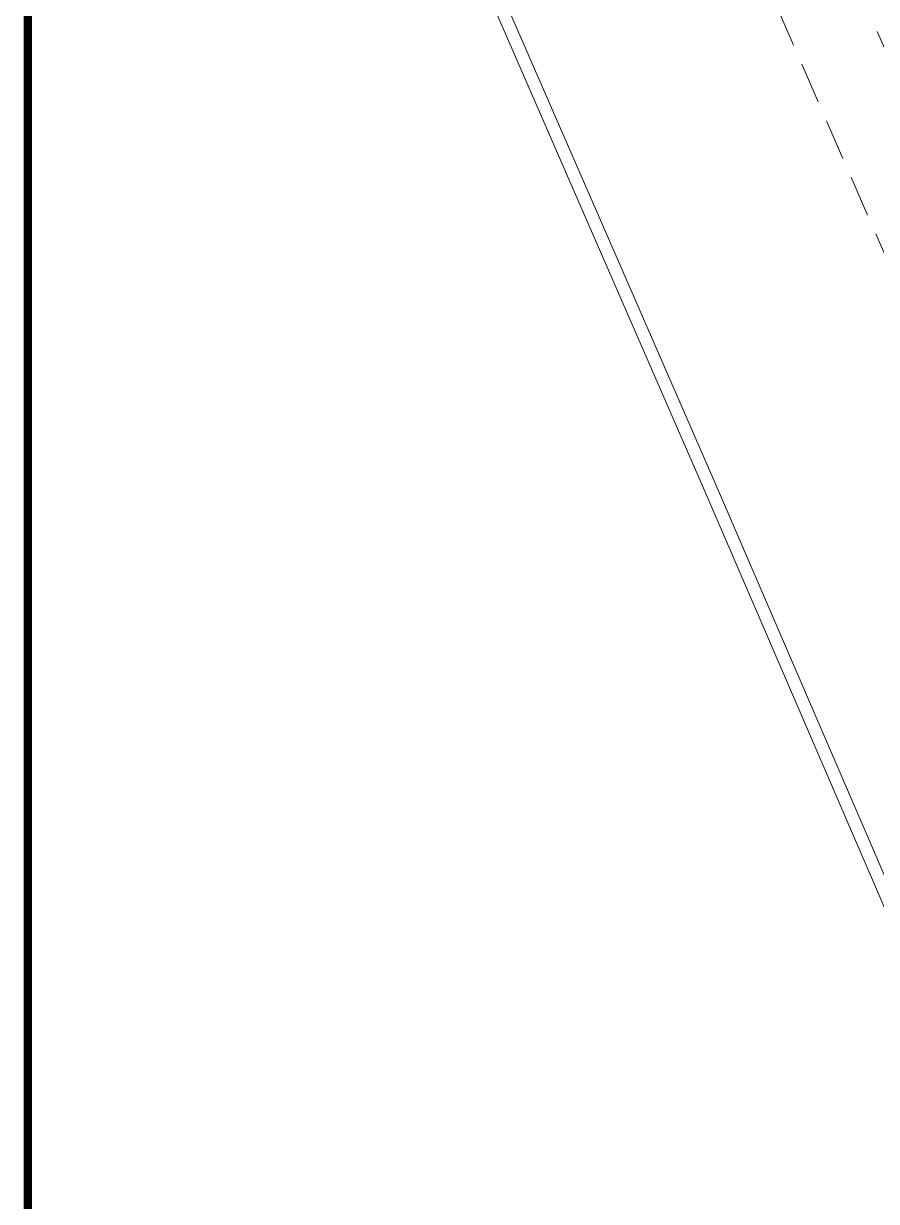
# Model space of a CAD drawing. Header units: inches. Extents: x 27644242 to 29005101, y -955243 to 216979.
# Drawn here: x 28689497 to 28705045, y -449433 to -427969 of the extents above; entities that cross this region are included whole.
import ezdxf

# ---------------------------------------------------------------- set-up
doc = ezdxf.new("R2010")
doc.units = ezdxf.units.IN
doc.header["$MEASUREMENT"] = 0
doc.linetypes.add('01-Xref Col Podium Lvl-1$0$HIDDEN', pattern=[0.375, 0.25, -0.125])
doc.layers.get('Defpoints').update_dxf_attribs({"color": 8})
doc.layers.add('RVA Site Boundary', color=17, linetype='Continuous', lineweight=15)

msp = doc.modelspace()

# ---------------------------------------------------------------- linework, layer by layer
at = {"layer": 'Defpoints', "linetype": 'Continuous', "const_width": 154.4}
msp.add_lwpolyline([(28798160.5, -402914.8), (28798160.5, -477164.8), (28689573.8, -477164.8), (28689573.8, -402914.8)], close=True, dxfattribs=at)
at = {"layer": 'Defpoints', "color": 6, "ltscale": 500}
msp.add_lwpolyline([(28689580.5, -453486.8), (28798167.2, -453486.8), (28798167.2, -405191.6), (28689580.5, -405191.6)], close=True, dxfattribs=at)
at = {"layer": 'RVA Site Boundary', "ltscale": 500}
msp.add_lwpolyline([(28742304.8, -440733.9), (28734332.8, -441459.6), (28734049.9, -441519.6), (28733451.4, -441661.5), (28714532.9, -446638.7), (28712893.1, -447104.3), (28712617.9, -447181.8), (28711492, -447443.8), (28711137.2, -447525.4), (28707523.8, -448541), (28707182.4, -448688.8), (28706827.5, -447866.8), (28701891.2, -436434.3), (28694440.8, -419339.3), (28690189.5, -409729.5), (28698006.8, -409626.9), (28714624.7, -409462.2), (28721195.2, -409521.4), (28728662, -409499.3), (28742984.3, -409504.6)], dxfattribs=at)
msp.add_lwpolyline([(28742304.8, -440733.9), (28734332.8, -441459.6), (28734049.9, -441519.6), (28733451.4, -441661.5), (28714532.9, -446638.7), (28712893.1, -447104.3), (28712617.9, -447181.8), (28711492, -447443.8), (28711137.2, -447525.4), (28707523.8, -448541), (28707182.4, -448688.8), (28706827.5, -447866.8), (28701891.2, -436434.3), (28694440.8, -419339.3), (28690189.5, -409729.5), (28698006.8, -409626.9), (28714624.7, -409462.2), (28721195.2, -409521.4), (28728662, -409499.3), (28742984.3, -409504.6)], dxfattribs=at)
at = {"layer": 'RVA Site Boundary', "color": 5, "ltscale": 500}
for points in [[(28742304.8, -440733.9), (28734332.8, -441459.6), (28734049.9, -441519.6), (28733451.4, -441661.5), (28714532.9, -446638.7), (28712893.1, -447104.3), (28712617.9, -447181.8), (28711492, -447443.8), (28711137.2, -447525.4), (28707523.8, -448541), (28707182.4, -448688.8), (28706827.5, -447866.8), (28701891.2, -436434.3), (28694440.8, -419339.3), (28690189.5, -409729.5), (28698006.8, -409626.9), (28714624.7, -409462.2), (28721195.2, -409521.4), (28728662, -409499.3), (28742984.3, -409504.6)], [(28742287.8, -440504.5), (28734298.4, -441231.8), (28733999.5, -441295.2), (28733395.6, -441438.4), (28714472.3, -446416.8), (28712830.5, -446883), (28712560.7, -446959), (28711440.1, -447219.7), (28711080.2, -447302.5), (28707446.6, -448323.7), (28707302.3, -448386.3), (28707038.7, -447775.7), (28702102.2, -436342.7), (28694651.4, -419246.8), (28690540.8, -409954.9), (28698009.5, -409856.9), (28714624.8, -409692.2), (28721194.5, -409751.4), (28728662.3, -409729.3), (28742984.1, -409734.6)]]:
    msp.add_lwpolyline(points, dxfattribs=at)
at = {"layer": 'RVA Site Boundary', "linetype": '01-Xref Col Podium Lvl-1$0$HIDDEN', "ltscale": 3000}
for points in [[(28741955.5, -436016.2), (28733624.9, -436774.5), (28733013.3, -436904.3), (28732304, -437072.4), (28713285.1, -442076), (28711605.9, -442552.8), (28711440.2, -442599.5), (28710425.7, -442835.5), (28709966.3, -442941.2), (28709865.1, -442969.7), (28706230.5, -434551.9), (28698771.7, -417437.6), (28697412.5, -414365.1), (28698061.3, -414356.6), (28714626.9, -414192.4), (28721180.9, -414251.4), (28728668.1, -414229.3), (28742981.5, -414234.6)], [(28741844.7, -434520.1), (28733400.5, -435288.7), (28732684.5, -435440.6), (28731940.1, -435617.1), (28712889.4, -440629.1), (28711197.7, -441109.4), (28711066.7, -441146.3), (28710744.1, -441221.4), (28707606.6, -433954.9), (28700145.1, -416834.5), (28699705.3, -415840.4), (28714627.6, -415692.5), (28721176.3, -415751.4), (28728670, -415729.3), (28742980.7, -415734.6)]]:
    msp.add_lwpolyline(points, dxfattribs=at)

doc.saveas('drawing.dxf')
